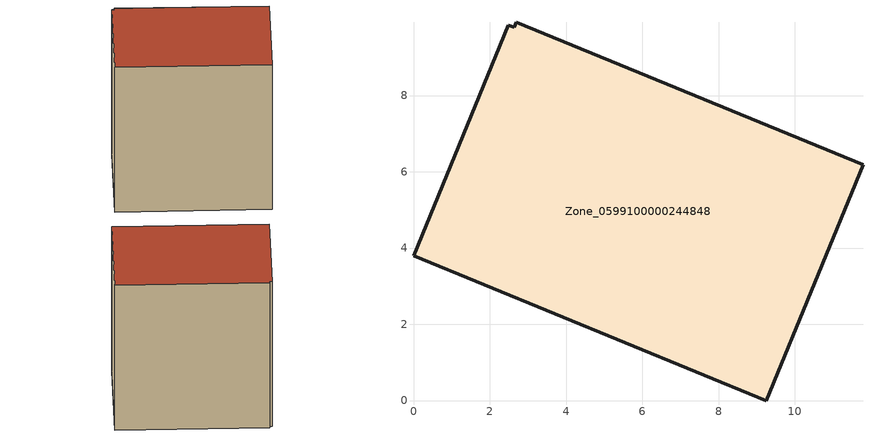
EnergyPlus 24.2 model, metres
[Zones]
Zone_0599100000244848
 floor ground (C_G): 9.25,0 0,3.8 2.49,9.85 2.64,9.79 2.69,9.92 11.79,6.18 z0
 wall outside (C_F): 9.25,0 11.79,6.18 2.69,9.92 2.64,9.79 2.49,9.85 0,3.8 9.25,0 z0:11.03
 roof outside (C_R): 0,3.8 9.25,0 11.79,6.18 2.69,9.92 2.64,9.79 2.49,9.85 z11.03
[BUILDING]
Pand.0599100000244848: North Axis=0; Terrain=City; Loads Convergence Tolerance Value=0.04; Temperature Convergence Tolerance Value=0.4; Solar Distribution=FullExterior; Maximum Number of Warmup Days=25; Minimum Number of Warmup Days=1
[Site:Location]
Rotterdam.The.Hague.AP_ZH_NLD Design_Conditions: Latitude=51.96; Longitude=4.45; Time Zone=1; Elevation=-4.5
[SITE:GROUNDTEMPERATURE:BUILDINGSURFACE]
18, 18, 18, 18, 18, 18, 18, 18, 18, 18, 18, 18
[MATERIAL] Thermal Absorptance=0.9; Solar Absorptance=0.7; Visible Absorptance=0.7
Name | Roughness | Thickness | Conductivity | Density | Specific Heat
G.TI.1946 | MediumSmooth | 0.15 | 1 | 540 | 1210
F.TI.1946 | Rough | 0.3 | 0.857143 | 1920 | 840
R.TI.1946 | MediumRough | 0.2 | 0.1 | 1500 | 1000
[CONSTRUCTION]
C_G: G.TI.1946
C_F: F.TI.1946
C_R: R.TI.1946
[ZONE]
Zone_0599100000244848: Type=1; Multiplier=1; Ceiling Height=Autocalculate; Volume=Autocalculate; Floor Area=autocalculate; Part of Total Floor Area=Yes
[ZONEINFILTRATION:DESIGNFLOWRATE]
Infil_Zone_0599100000244848: Zone or ZoneList or Space or SpaceList=Zone_0599100000244848; Schedule=AlwaysOn; Design Flow Rate Calculation Method=Flow/Area; Flow Rate per Floor Area=0.003; Constant Term Coefficient=1; Temperature Term Coefficient=0; Velocity Term Coefficient=0; Velocity Squared Term Coefficient=0
[HVACTEMPLATE:ZONE:IDEALLOADSAIRSYSTEM]
Zone_0599100000244848: Maximum Heating Supply Air Temperature=50; Minimum Cooling Supply Air Temperature=13; Maximum Heating Supply Air Humidity Ratio=0.0156; Minimum Cooling Supply Air Humidity Ratio=0.0077; Heating Limit=NoLimit; Cooling Limit=NoLimit; Dehumidification Control Type=ConstantSensibleHeatRatio; Cooling Sensible Heat Ratio=0.7; Dehumidification Setpoint=60; Humidification Control Type=None; Humidification Setpoint=30; Outdoor Air Method=None; Outdoor Air Flow Rate per Person=0.00944; Outdoor Air Flow Rate per Zone Floor Area=0; Outdoor Air Flow Rate per Zone=0; Demand Controlled Ventilation Type=None; Outdoor Air Economizer Type=NoEconomizer; Heat Recovery Type=None; Sensible Heat Recovery Effectiveness=0.7; Latent Heat Recovery Effectiveness=0.65
[ZONECONTROL:THERMOSTAT]
ThermostatControl_Zone_0599100000244848: Zone or ZoneList=Zone_0599100000244848; Control Type Schedule=DualSetpointControlType; Control 1=Thermostat_Zone_0599100000244848; Temperature Difference Between Cutout And Setpoint=0
[THERMOSTATSETPOINT:DUALSETPOINT]
Thermostat_Zone_0599100000244848: Heating Setpoint Temperature Schedule=HeatingSetpoint_Zone_0599100000244848; Cooling Setpoint Temperature Schedule=CoolingSetpoint_Zone_0599100000244848
[SCHEDULE:COMPACT]
HeatingSetpoint_Zone_0599100000244848: Through: 12/31, For: AllDays, Until: 24:00, 21
CoolingSetpoint_Zone_0599100000244848: Through: 12/31, For: AllDays, Until: 24:00, 24
DualSetpointControlType: Through: 12/31, For: AllDays, Until: 24:00, 4
AlwaysOn: Through: 12/31, For: AllDays, Until: 24:00, 1
